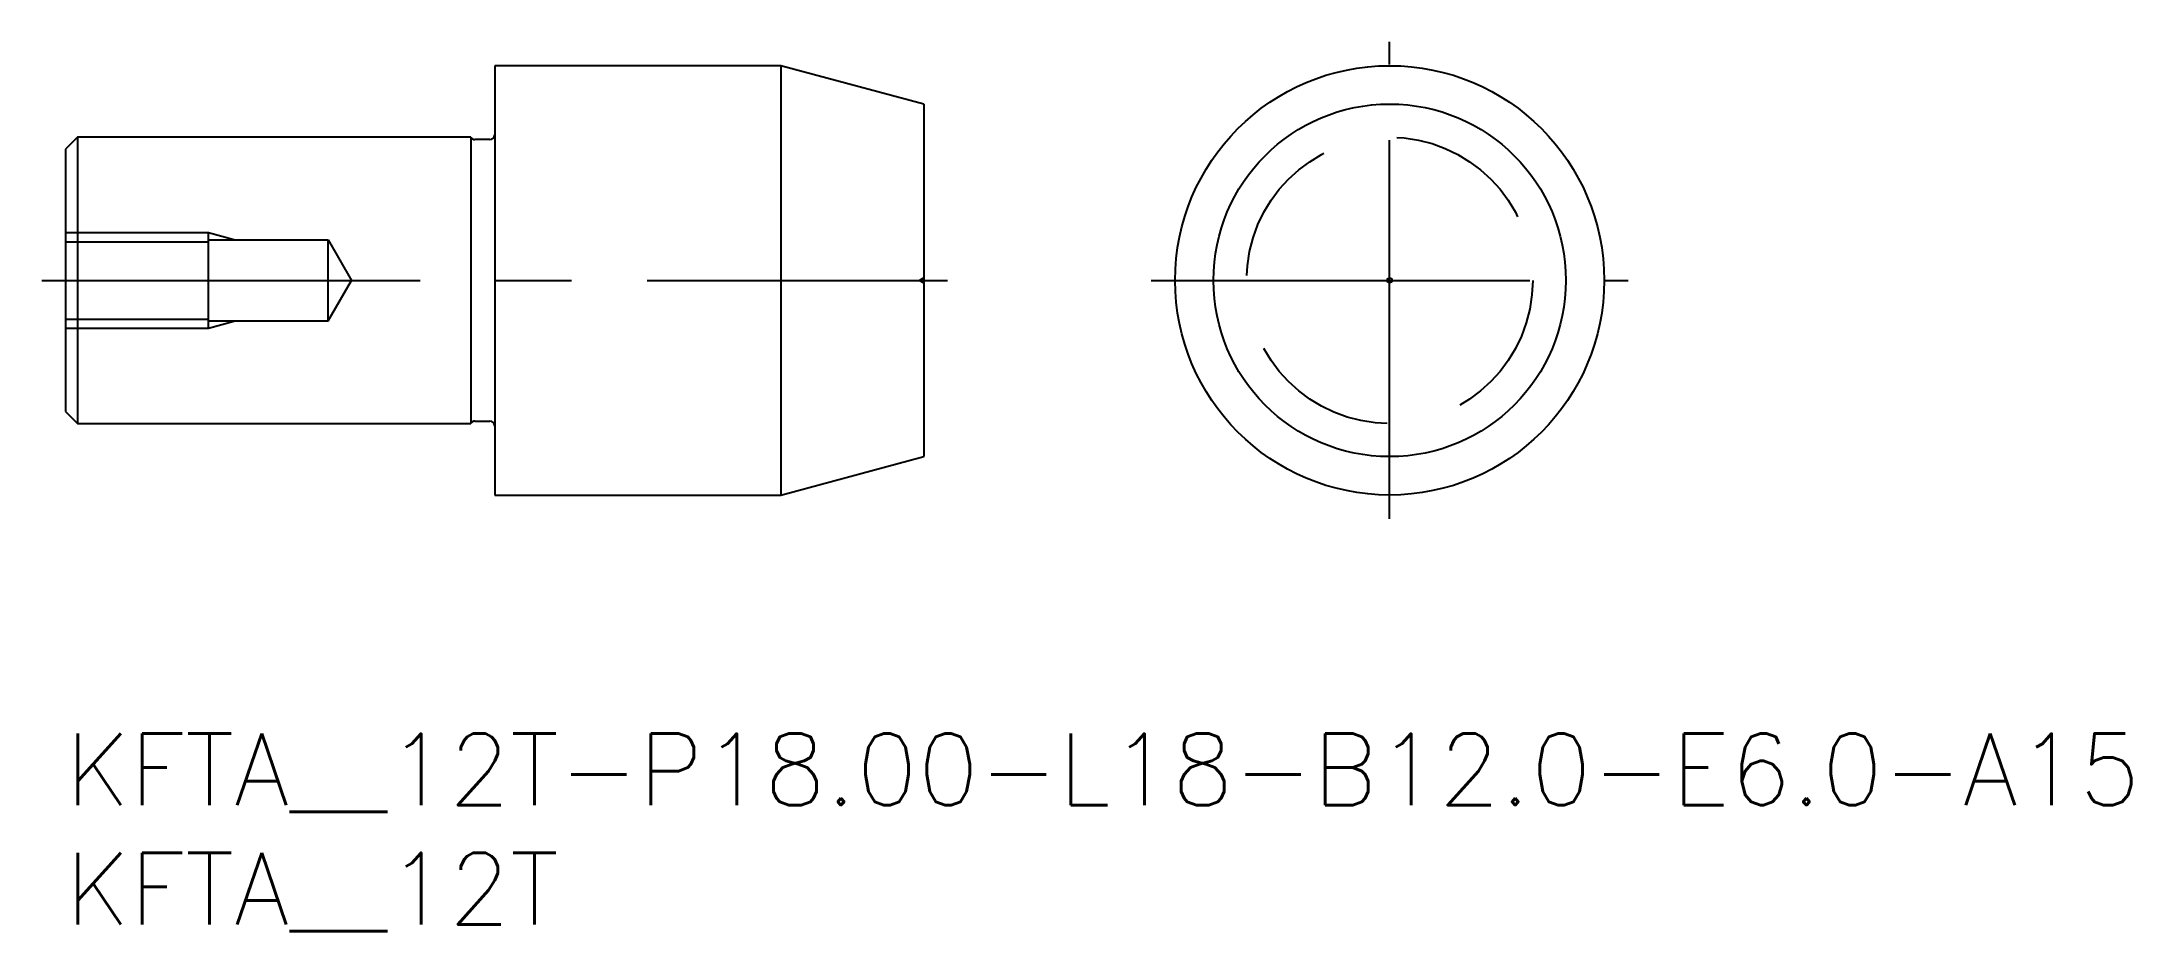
# Model space of a CAD drawing. Extents: x -1 to 86.7, y -8.3 to 29.
import ezdxf

# ---------------------------------------------------------------- set-up
doc = ezdxf.new("R2010")
doc.units = 0
doc.header["$LTSCALE"] = 0.5
doc.linetypes.add('CENTER', pattern=[50.8, 31.75, -6.35, 6.35, -6.35])
doc.linetypes.add('DASHED', pattern=[19.05, 12.7, -6.35])
for name, color, linetype in [('MSM_CENTER', 1, 'CENTER'), ('MSM_CONTINUOUS', 7, 'CONTINUOUS'), ('MSM_DASHED', 4, 'DASHED'), ('MSM_PART_NUMBER', 7, 'CONTINUOUS')]:
    doc.layers.add(name, color=color, linetype=linetype)
doc.styles.get("Standard").update_dxf_attribs({"font": 'txt.shx', "height": 1, "bigfont": 'bigfont.shx'})

# ---------------------------------------------------------------- blocks, each defined once
blk = doc.blocks.new('*U20')
at = {"layer": 'MSM_PART_NUMBER'}
blk.add_text('KFTA__12T-P18.00-L18-B12.0-E6.0-A15', height=3, dxfattribs=at).set_placement((0, -3))
blk = doc.blocks.new('*U21')
at = {"layer": 'MSM_PART_NUMBER'}
blk.add_text('KFTA__12T', height=3, dxfattribs=at).set_placement((0, -8))

msp = doc.modelspace()

# ---------------------------------------------------------------- linework, layer by layer
at = {"layer": 'MSM_CENTER'}
for p, q in [((55.547, 9), (55.547, 29)), ((-1, 19), (37, 19)), ((45.547, 19), (65.547, 19))]:
    msp.add_line(p, q, dxfattribs=at)
at = {"layer": 'MSM_CONTINUOUS'}
for p, q in [((18, 28), (18, 10)), ((30, 28), (18, 28)), ((30, 28), (30, 10)), ((36, 26.392), (30, 28)), ((36, 26.392), (36, 11.608)), ((0.5, 25), (0, 24.5)), ((0.5, 25), (0.5, 13)), ((17, 25), (0.5, 25)), ((17, 25), (17, 13)), ((17.8, 24.9), (17.173, 24.9)), ((0, 24.5), (0, 13.5)), ((0, 13.5), (0.5, 13)), ((0.5, 13), (17, 13)), ((17.173, 13.1), (17.8, 13.1)), ((30, 10), (36, 11.608)), ((18, 10), (30, 10))]:
    msp.add_line(p, q, dxfattribs=at)
for radius in [9, 7.392, 0.1]:
    msp.add_circle((55.547, 19), radius, dxfattribs=at)
for centre, start, end in [((17.173, 25.1), 210, 270), ((17.8, 25.1), 270, 0), ((17.173, 12.9), 90, 150), ((17.8, 12.9), 0, 90)]:
    msp.add_arc(centre, 0.2, start, end, dxfattribs=at)
at = {"layer": 'MSM_DASHED'}
for p, q in [((0, 21), (6, 21)), ((0, 20.621), (6, 20.621)), ((6, 17), (6, 21)), ((6, 21), (7.108, 20.7)), ((6, 20.7), (11.019, 20.7)), ((11.019, 17.3), (11.019, 20.7)), ((11.019, 20.7), (12, 19)), ((11.019, 17.3), (12, 19)), ((36, 19.1), (35.827, 19)), ((35.827, 19), (36, 18.9)), ((0, 17.379), (6, 17.379)), ((0, 17), (6, 17)), ((6, 17.3), (11.019, 17.3)), ((6, 17), (7.108, 17.3))]:
    msp.add_line(p, q, dxfattribs=at)
msp.add_circle((55.547, 19), 6, dxfattribs=at)

# ---------------------------------------------------------------- block references
at = {"layer": 'MSM_CONTINUOUS'}
for name in ['*U20', '*U21']:
    msp.add_blockref(name, (0, 0), dxfattribs=at)

doc.saveas('drawing.dxf')
